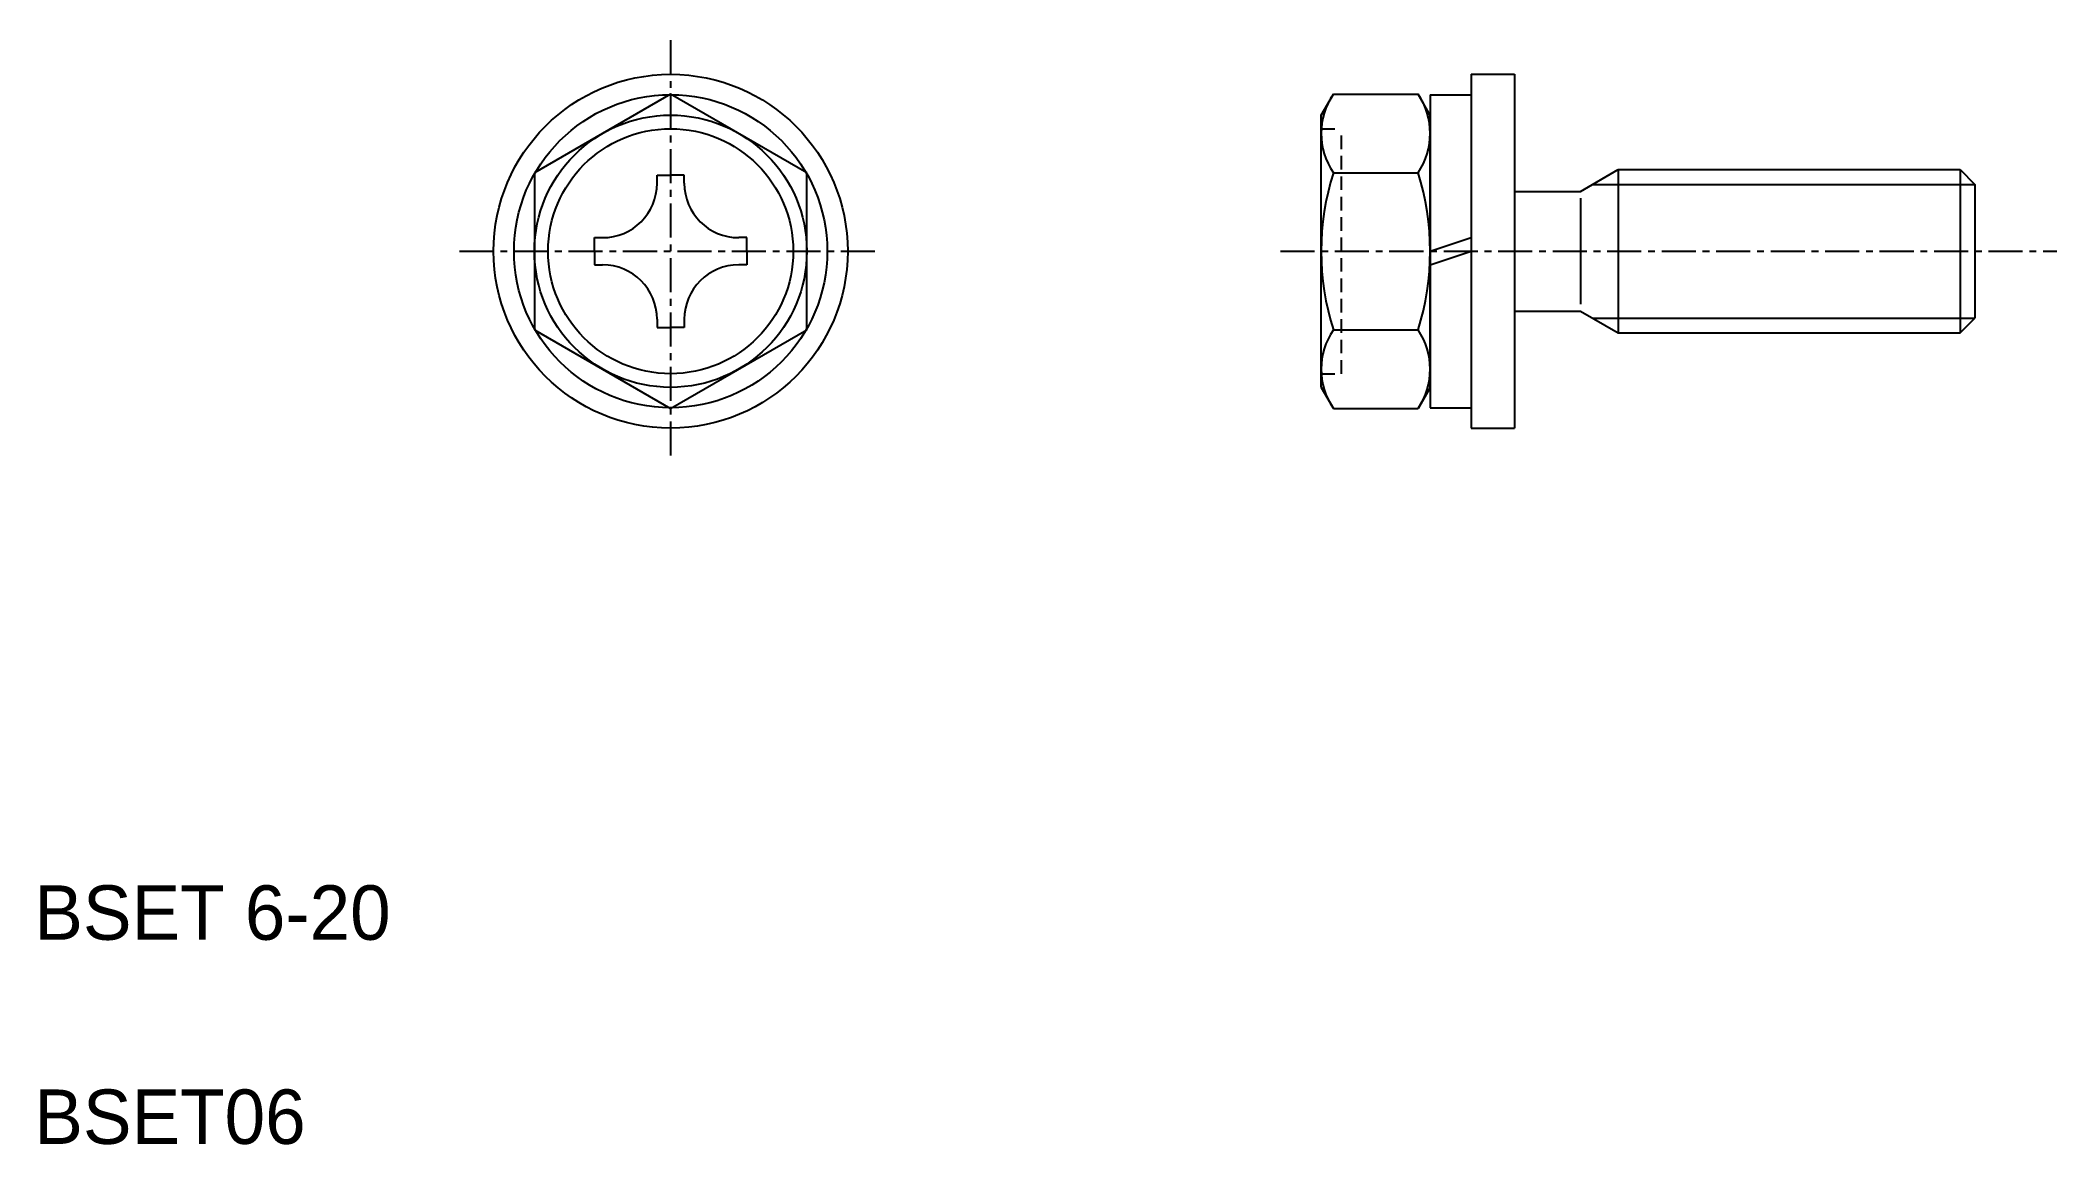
# Model space of a CAD drawing. Extents: x 5.2 to 79.2, y 5 to 45.5.
import ezdxf

# ---------------------------------------------------------------- set-up
doc = ezdxf.new("R2010")
doc.units = 0
doc.linetypes.add('CENTER', pattern=[2, 1.25, -0.25, 0.25, -0.25])
doc.linetypes.add('DASHED', pattern=[0.75, 0.5, -0.25])
doc.layers.get('0').update_dxf_attribs({"linetype": 'CONTINUOUS'})
doc.layers.add('CENTER', color=1, linetype='CENTER')

msp = doc.modelspace()

# ---------------------------------------------------------------- linework, layer by layer
for p, q in [((57.745, 44.295), (57.745, 31.295)), ((57.745, 44.295), (59.345, 44.295)), ((59.345, 44.295), (59.345, 31.295)), ((28.36, 43.568), (23.36, 40.681)), ((33.36, 40.681), (28.36, 43.568)), ((52.245, 42.795), (52.692, 43.568)), ((52.692, 43.568), (55.798, 43.568)), ((56.245, 42.795), (55.798, 43.568)), ((56.245, 43.545), (56.245, 32.045)), ((56.245, 43.545), (57.745, 43.545)), ((52.245, 32.795), (52.245, 42.795)), ((56.245, 32.795), (56.245, 42.795)), ((61.759, 39.995), (63.145, 40.795)), ((63.145, 40.795), (75.703, 40.795)), ((63.145, 40.795), (63.145, 34.795)), ((75.703, 40.795), (75.703, 34.795)), ((75.703, 40.795), (76.245, 40.253)), ((23.36, 40.681), (23.36, 34.908)), ((27.86, 40.295), (27.86, 40.595)), ((27.86, 40.595), (28.36, 40.595)), ((28.86, 40.595), (28.36, 40.595)), ((28.86, 40.295), (28.86, 40.595)), ((33.36, 34.908), (33.36, 40.681)), ((52.692, 40.681), (55.798, 40.681)), ((59.345, 39.995), (61.759, 39.995)), ((76.245, 40.253), (76.245, 35.336)), ((61.759, 39.745), (61.759, 35.845)), ((76.245, 39.045), (76.245, 39.045)), ((25.56, 37.795), (25.56, 38.295)), ((25.56, 38.295), (25.86, 38.295)), ((25.56, 37.795), (25.56, 37.295)), ((31.16, 38.295), (30.86, 38.295)), ((31.16, 37.795), (31.16, 38.295)), ((31.16, 37.795), (31.16, 37.295)), ((56.245, 37.795), (57.745, 38.295)), ((56.245, 37.295), (57.745, 37.795)), ((76.245, 37.795), (76.245, 37.795)), ((25.56, 37.295), (25.86, 37.295)), ((31.16, 37.295), (30.86, 37.295)), ((59.345, 35.595), (61.759, 35.595)), ((61.759, 35.595), (63.145, 34.795)), ((23.36, 34.908), (28.36, 32.021)), ((27.86, 35.295), (27.86, 34.995)), ((27.86, 34.995), (28.36, 34.995)), ((28.86, 34.995), (28.36, 34.995)), ((28.36, 32.021), (33.36, 34.908)), ((28.86, 35.295), (28.86, 34.995)), ((52.692, 34.908), (55.798, 34.908)), ((63.145, 34.795), (75.703, 34.795)), ((75.703, 34.795), (76.245, 35.336)), ((52.245, 32.795), (52.692, 32.021)), ((56.245, 32.795), (55.798, 32.021)), ((52.692, 32.021), (55.798, 32.021)), ((56.245, 32.045), (57.745, 32.045)), ((57.745, 31.295), (59.345, 31.295))]:
    msp.add_line(p, q)
at = {"color": 3, "linetype": 'DASHED'}
for p, q in [((52.245, 42.295), (52.995, 42.295)), ((52.995, 33.295), (52.995, 42.295)), ((52.245, 33.295), (52.995, 33.295))]:
    msp.add_line(p, q, dxfattribs=at)
at = {"color": 3}
for p, q in [((62.207, 40.253), (76.245, 40.253)), ((62.207, 35.336), (76.245, 35.336))]:
    msp.add_line(p, q, dxfattribs=at)
for radius in [6.5, 5.75, 5, 4.5]:
    msp.add_circle((28.36, 37.795), radius)
for centre, radius, start, end in [((54.801, 42.125), 2.556, 145.61573, 214.3843), ((53.689, 42.125), 2.556, 325.6157, 34.38427), ((25.86, 40.295), 2, 270, 0), ((30.86, 40.295), 2, 180, 270), ((61.798, 37.795), 9.553, 162.41201, 197.58799), ((46.692, 37.795), 9.553, 342.41201, 17.58799), ((25.86, 35.295), 2, 0, 90), ((30.86, 35.295), 2, 90, 180), ((54.801, 33.464), 2.556, 145.6157, 214.38427), ((53.689, 33.464), 2.556, 325.61573, 34.3843)]:
    msp.add_arc(centre, radius, start, end)
at = {"layer": 'CENTER', "color": 1, "linetype": 'CENTER'}
for p, q in [((28.36, 45.545), (28.36, 30.045)), ((20.61, 37.795), (36.11, 37.795)), ((50.745, 37.795), (79.245, 37.795))]:
    msp.add_line(p, q, dxfattribs=at)

# ---------------------------------------------------------------- texts
for s, p in [('BSET 6-20', (5, 12.5)), ('BSET06', (5, 5))]:
    msp.add_text(s, height=2).set_placement(p)

doc.saveas('drawing.dxf')
